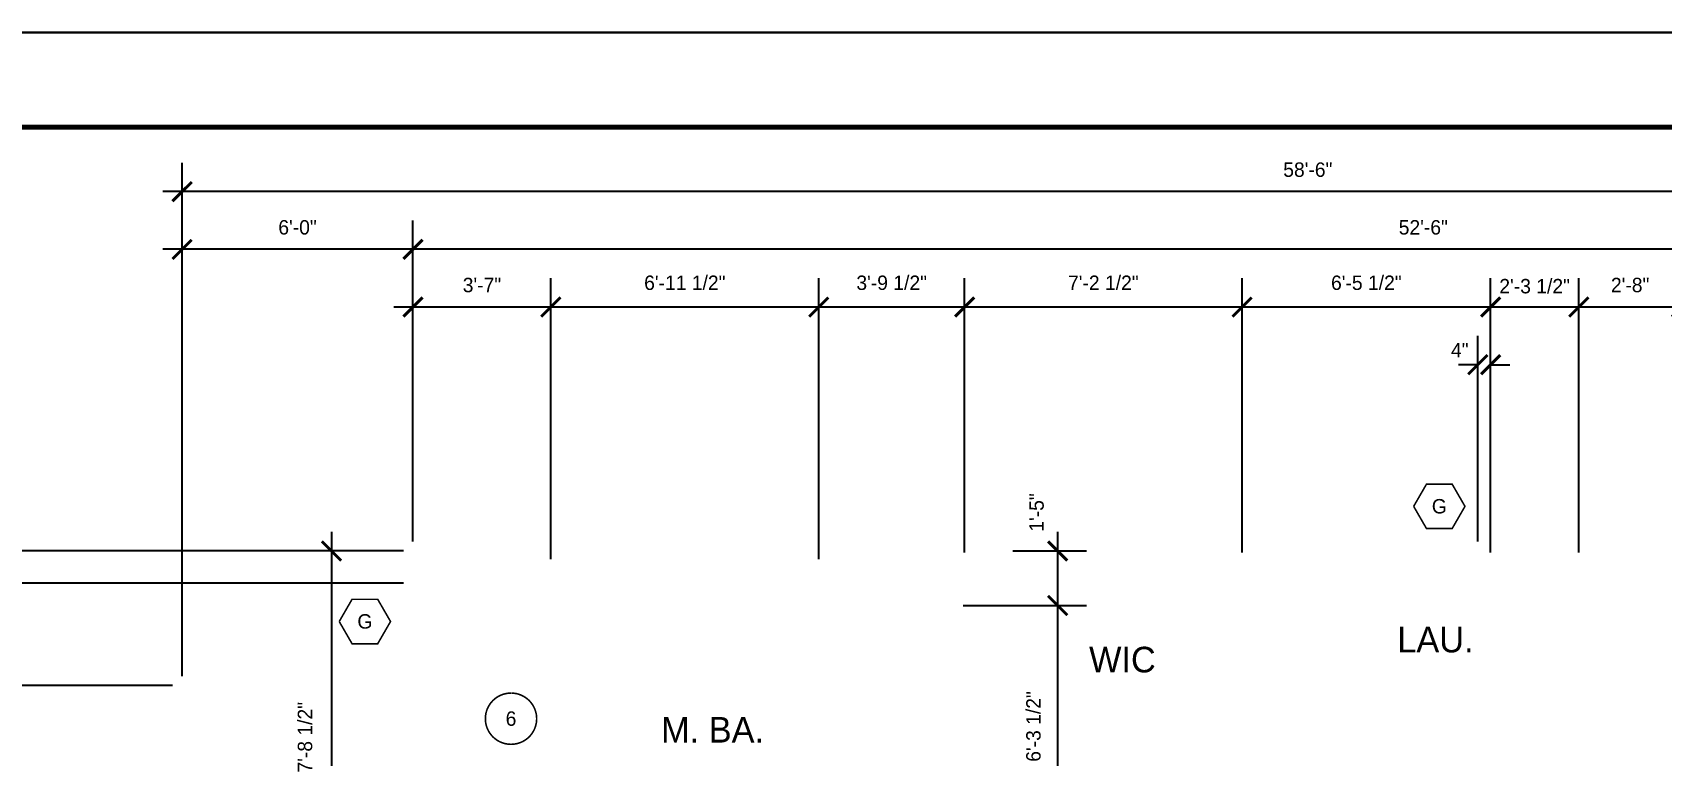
# Model space of a CAD drawing. Extents: x -2276 to 0, y -2295 to 725.
# Drawn here: x -1490 to -982, y -226 to 0 of the extents above; entities that cross this region are included whole.
import ezdxf

# ---------------------------------------------------------------- set-up
doc = ezdxf.new("R2010")
doc.units = 0
doc.header["$LTSCALE"] = 48
doc.header["$MEASUREMENT"] = 0
doc.header["$PDMODE"] = 3
doc.header["$PDSIZE"] = -2
doc.layers.get('0').update_dxf_attribs({"linetype": 'CONTINUOUS'})
doc.layers.get('DEFPOINTS').update_dxf_attribs({"linetype": 'CONTINUOUS'})
doc.layers.add('24X36TB', color=7, linetype='CONTINUOUS', lineweight=30)
for name, color, linetype in [('A-DIMS', 3, 'CONTINUOUS'), ('A-SYM', 2, 'CONTINUOUS'), ('A-SYM TEXT', 3, 'CONTINUOUS'), ('A-TEXT', 3, 'CONTINUOUS')]:
    doc.layers.add(name, color=color, linetype=linetype)
doc.styles.get("Standard").update_dxf_attribs({"font": 'ERASMD.TTF', "height": 4.5})
doc.dimstyles.new('ARCHITECTURE', dxfattribs={"dimscale": 48, "dimtxt": 0.18, "dimasz": 0.125, "dimexe": 0.1875, "dimexo": 0.0625, "dimgap": 0.09375, "dimtad": 1, "dimdec": 4, "dimzin": 3, "dimdsep": 46, "dimlunit": 4, "dimtxsty": 'Standard', "dimblk1": 'ARCHTICK', "dimblk2": 'ARCHTICK', "dimsah": 1, "dimcen": 0.09375, "dimdle": 0.125, "dimclrd": 1, "dimclre": 1, "dimclrt": 3, "dimadec": 0, "dimazin": 0, "dimtfac": 1, "dimtdec": 4, "dimtofl": 0, "dimtmove": 2, "dimatfit": 3, "dimldrblk": 'ARCHTICK', "dimfxl": 1, "dimfrac": 2, "dimtolj": 1, "dimtzin": 0, "dimarcsym": 0})

# ---------------------------------------------------------------- blocks, each defined once
blk = doc.blocks.new('_ARCHTICK')
at = {"color": 0, "linetype": 'ByBlock', "const_width": 0.15}
blk.add_lwpolyline([(-0.5, -0.5), (0.5, 0.5)], dxfattribs=at)
blk = doc.blocks.new('*D55')
at = {"layer": 'A-DIMS', "color": 1, "lineweight": -2}
for p, q in [((-1443.54, -200.75), (-1443.54, -40.63)), ((-741.54, -158.75), (-741.54, -40.63)), ((-735.54, -49.63), (-1449.54, -49.63))]:
    blk.add_line(p, q, dxfattribs=at)
at = {"layer": 'DEFPOINTS', "color": 0}
for p in [(-1443.54, -49.63), (-741.54, -161.75), (-1443.54, -203.75)]:
    blk.add_point(p, dxfattribs=at)
at = {"layer": 'A-DIMS', "color": 1, "lineweight": -2, "xscale": 6, "yscale": 6, "zscale": 6, "rotation": 180}
blk.add_blockref('_ARCHTICK', (-1443.54, -49.63), dxfattribs=at)
at = {"layer": 'A-DIMS', "color": 1, "lineweight": -2, "xscale": 6, "yscale": 6, "zscale": 6}
blk.add_blockref('_ARCHTICK', (-741.54, -49.63), dxfattribs=at)
at = {"layer": 'A-DIMS', "color": 3, "insert": (-1092.54, -42.8), "char_height": 4.5, "attachment_point": 5}
blk.add_mtext('\\A1;58\'-6"', dxfattribs=at)
blk = doc.blocks.new('*D56')
at = {"layer": 'A-DIMS', "color": 1, "lineweight": -2}
for p, q in [((-1371.54, -158.75), (-1371.54, -58.63)), ((-741.54, -158.75), (-741.54, -58.63)), ((-735.54, -67.63), (-1377.54, -67.63))]:
    blk.add_line(p, q, dxfattribs=at)
at = {"layer": 'DEFPOINTS', "color": 0}
for p in [(-1371.54, -67.63), (-1371.54, -161.75), (-741.54, -161.75)]:
    blk.add_point(p, dxfattribs=at)
at = {"layer": 'A-DIMS', "color": 1, "lineweight": -2, "xscale": 6, "yscale": 6, "zscale": 6, "rotation": 180}
blk.add_blockref('_ARCHTICK', (-1371.54, -67.63), dxfattribs=at)
at = {"layer": 'A-DIMS', "color": 1, "lineweight": -2, "xscale": 6, "yscale": 6, "zscale": 6}
blk.add_blockref('_ARCHTICK', (-741.54, -67.63), dxfattribs=at)
at = {"layer": 'A-DIMS', "color": 3, "insert": (-1056.54, -60.8), "char_height": 4.5, "attachment_point": 5}
blk.add_mtext('\\A1;52\'-6"', dxfattribs=at)
blk = doc.blocks.new('*D57')
at = {"layer": 'A-DIMS', "color": 1, "lineweight": -2}
for p, q in [((-1443.54, -200.75), (-1443.54, -58.63)), ((-1371.54, -158.75), (-1371.54, -58.63)), ((-1365.54, -67.63), (-1449.54, -67.63))]:
    blk.add_line(p, q, dxfattribs=at)
at = {"layer": 'DEFPOINTS', "color": 0}
for p in [(-1443.54, -67.63), (-1371.54, -161.75), (-1443.54, -203.75)]:
    blk.add_point(p, dxfattribs=at)
at = {"layer": 'A-DIMS', "color": 1, "lineweight": -2, "xscale": 6, "yscale": 6, "zscale": 6, "rotation": 180}
blk.add_blockref('_ARCHTICK', (-1443.54, -67.63), dxfattribs=at)
at = {"layer": 'A-DIMS', "color": 1, "lineweight": -2, "xscale": 6, "yscale": 6, "zscale": 6}
blk.add_blockref('_ARCHTICK', (-1371.54, -67.63), dxfattribs=at)
at = {"layer": 'A-DIMS', "color": 3, "insert": (-1407.54, -60.8), "char_height": 4.5, "attachment_point": 5}
blk.add_mtext('\\A1;6\'-0"', dxfattribs=at)
blk = doc.blocks.new('*D61')
at = {"layer": 'A-DIMS', "color": 1, "lineweight": -2}
for p, q in [((-1008.04, -162.25), (-1008.04, -76.63)), ((-976.04, -162.25), (-976.04, -76.63)), ((-970.04, -85.63), (-1014.04, -85.63))]:
    blk.add_line(p, q, dxfattribs=at)
at = {"layer": 'DEFPOINTS', "color": 0}
for p in [(-1008.04, -85.63), (-1008.04, -165.25), (-976.04, -165.25)]:
    blk.add_point(p, dxfattribs=at)
at = {"layer": 'A-DIMS', "color": 1, "lineweight": -2, "xscale": 6, "yscale": 6, "zscale": 6, "rotation": 180}
blk.add_blockref('_ARCHTICK', (-1008.04, -85.63), dxfattribs=at)
at = {"layer": 'A-DIMS', "color": 1, "lineweight": -2, "xscale": 6, "yscale": 6, "zscale": 6}
blk.add_blockref('_ARCHTICK', (-976.04, -85.63), dxfattribs=at)
at = {"layer": 'A-DIMS', "color": 3, "insert": (-992.04, -78.8), "char_height": 4.5, "attachment_point": 5}
blk.add_mtext('\\A1;2\'-8"', dxfattribs=at)
blk = doc.blocks.new('*D62')
at = {"layer": 'A-DIMS', "color": 1, "lineweight": -2}
for p, q in [((-1035.54, -162.25), (-1035.54, -76.63)), ((-1008.04, -162.25), (-1008.04, -76.63)), ((-1002.04, -85.63), (-1041.54, -85.63))]:
    blk.add_line(p, q, dxfattribs=at)
at = {"layer": 'DEFPOINTS', "color": 0}
for p in [(-1035.54, -85.63), (-1035.54, -165.25), (-1008.04, -165.25)]:
    blk.add_point(p, dxfattribs=at)
at = {"layer": 'A-DIMS', "color": 1, "lineweight": -2, "xscale": 6, "yscale": 6, "zscale": 6, "rotation": 180}
blk.add_blockref('_ARCHTICK', (-1035.54, -85.63), dxfattribs=at)
at = {"layer": 'A-DIMS', "color": 1, "lineweight": -2, "xscale": 6, "yscale": 6, "zscale": 6}
blk.add_blockref('_ARCHTICK', (-1008.04, -85.63), dxfattribs=at)
at = {"layer": 'A-DIMS', "color": 3, "insert": (-1021.82, -79.15), "char_height": 4.5, "attachment_point": 5}
blk.add_mtext('\\A1;2\'-3 1/2"', dxfattribs=at)
blk = doc.blocks.new('*D63')
at = {"layer": 'A-DIMS', "color": 1, "lineweight": -2}
for p, q in [((-1113.04, -162.25), (-1113.04, -76.63)), ((-1035.54, -162.25), (-1035.54, -76.63)), ((-1029.54, -85.63), (-1119.04, -85.63))]:
    blk.add_line(p, q, dxfattribs=at)
at = {"layer": 'DEFPOINTS', "color": 0}
for p in [(-1113.04, -85.63), (-1113.04, -165.25), (-1035.54, -165.25)]:
    blk.add_point(p, dxfattribs=at)
at = {"layer": 'A-DIMS', "color": 1, "lineweight": -2, "xscale": 6, "yscale": 6, "zscale": 6, "rotation": 180}
blk.add_blockref('_ARCHTICK', (-1113.04, -85.63), dxfattribs=at)
at = {"layer": 'A-DIMS', "color": 1, "lineweight": -2, "xscale": 6, "yscale": 6, "zscale": 6}
blk.add_blockref('_ARCHTICK', (-1035.54, -85.63), dxfattribs=at)
at = {"layer": 'A-DIMS', "color": 3, "insert": (-1074.29, -78.09), "char_height": 4.5, "attachment_point": 5}
blk.add_mtext('\\A1;6\'-5 1/2"', dxfattribs=at)
blk = doc.blocks.new('*D64')
at = {"layer": 'A-DIMS', "color": 1, "lineweight": -2}
for p, q in [((-1199.54, -162.25), (-1199.54, -76.63)), ((-1113.04, -162.25), (-1113.04, -76.63)), ((-1107.04, -85.63), (-1205.54, -85.63))]:
    blk.add_line(p, q, dxfattribs=at)
at = {"layer": 'DEFPOINTS', "color": 0}
for p in [(-1199.54, -85.63), (-1199.54, -165.25), (-1113.04, -165.25)]:
    blk.add_point(p, dxfattribs=at)
at = {"layer": 'A-DIMS', "color": 1, "lineweight": -2, "xscale": 6, "yscale": 6, "zscale": 6, "rotation": 180}
blk.add_blockref('_ARCHTICK', (-1199.54, -85.63), dxfattribs=at)
at = {"layer": 'A-DIMS', "color": 1, "lineweight": -2, "xscale": 6, "yscale": 6, "zscale": 6}
blk.add_blockref('_ARCHTICK', (-1113.04, -85.63), dxfattribs=at)
at = {"layer": 'A-DIMS', "color": 3, "insert": (-1156.29, -78.09), "char_height": 4.5, "attachment_point": 5}
blk.add_mtext('\\A1;7\'-2 1/2"', dxfattribs=at)
blk = doc.blocks.new('*D65')
at = {"layer": 'A-DIMS', "color": 1, "lineweight": -2}
for p, q in [((-1245.04, -164.25), (-1245.04, -76.63)), ((-1199.54, -162.25), (-1199.54, -76.63)), ((-1193.54, -85.63), (-1251.04, -85.63))]:
    blk.add_line(p, q, dxfattribs=at)
at = {"layer": 'DEFPOINTS', "color": 0}
for p in [(-1245.04, -85.63), (-1245.04, -167.25), (-1199.54, -165.25)]:
    blk.add_point(p, dxfattribs=at)
at = {"layer": 'A-DIMS', "color": 1, "lineweight": -2, "xscale": 6, "yscale": 6, "zscale": 6, "rotation": 180}
blk.add_blockref('_ARCHTICK', (-1245.04, -85.63), dxfattribs=at)
at = {"layer": 'A-DIMS', "color": 1, "lineweight": -2, "xscale": 6, "yscale": 6, "zscale": 6}
blk.add_blockref('_ARCHTICK', (-1199.54, -85.63), dxfattribs=at)
at = {"layer": 'A-DIMS', "color": 3, "insert": (-1222.29, -78.09), "char_height": 4.5, "attachment_point": 5}
blk.add_mtext('\\A1;3\'-9 1/2"', dxfattribs=at)
blk = doc.blocks.new('*D66')
at = {"layer": 'A-DIMS', "color": 1, "lineweight": -2}
for p, q in [((-1328.54, -164.25), (-1328.54, -76.63)), ((-1245.04, -164.25), (-1245.04, -76.63)), ((-1239.04, -85.63), (-1334.54, -85.63))]:
    blk.add_line(p, q, dxfattribs=at)
at = {"layer": 'DEFPOINTS', "color": 0}
for p in [(-1328.54, -85.63), (-1328.54, -167.25), (-1245.04, -167.25)]:
    blk.add_point(p, dxfattribs=at)
at = {"layer": 'A-DIMS', "color": 1, "lineweight": -2, "xscale": 6, "yscale": 6, "zscale": 6, "rotation": 180}
blk.add_blockref('_ARCHTICK', (-1328.54, -85.63), dxfattribs=at)
at = {"layer": 'A-DIMS', "color": 1, "lineweight": -2, "xscale": 6, "yscale": 6, "zscale": 6}
blk.add_blockref('_ARCHTICK', (-1245.04, -85.63), dxfattribs=at)
at = {"layer": 'A-DIMS', "color": 3, "insert": (-1286.79, -78.09), "char_height": 4.5, "attachment_point": 5}
blk.add_mtext('\\A1;6\'-11 1/2"', dxfattribs=at)
blk = doc.blocks.new('*D67')
at = {"layer": 'A-DIMS', "color": 1, "lineweight": -2}
for p, q in [((-1371.54, -158.75), (-1371.54, -76.63)), ((-1328.54, -164.25), (-1328.54, -76.63)), ((-1322.54, -85.63), (-1377.54, -85.63))]:
    blk.add_line(p, q, dxfattribs=at)
at = {"layer": 'DEFPOINTS', "color": 0}
for p in [(-1371.54, -85.63), (-1371.54, -161.75), (-1328.54, -167.25)]:
    blk.add_point(p, dxfattribs=at)
at = {"layer": 'A-DIMS', "color": 1, "lineweight": -2, "xscale": 6, "yscale": 6, "zscale": 6, "rotation": 180}
blk.add_blockref('_ARCHTICK', (-1371.54, -85.63), dxfattribs=at)
at = {"layer": 'A-DIMS', "color": 1, "lineweight": -2, "xscale": 6, "yscale": 6, "zscale": 6}
blk.add_blockref('_ARCHTICK', (-1328.54, -85.63), dxfattribs=at)
at = {"layer": 'A-DIMS', "color": 3, "insert": (-1350.04, -78.8), "char_height": 4.5, "attachment_point": 5}
blk.add_mtext('\\A1;3\'-7"', dxfattribs=at)
blk = doc.blocks.new('*D68')
at = {"layer": 'A-DIMS', "color": 1, "lineweight": -2}
for p, q in [((-1039.54, -158.75), (-1039.54, -94.63)), ((-1035.54, -162.25), (-1035.54, -94.63)), ((-1039.54, -103.63), (-1045.54, -103.63)), ((-1035.54, -103.63), (-1029.54, -103.63))]:
    blk.add_line(p, q, dxfattribs=at)
at = {"layer": 'DEFPOINTS', "color": 0}
for p in [(-1039.54, -103.63), (-1039.54, -161.75), (-1035.54, -165.25)]:
    blk.add_point(p, dxfattribs=at)
at = {"layer": 'A-DIMS', "color": 1, "lineweight": -2, "xscale": 6, "yscale": 6, "zscale": 6}
blk.add_blockref('_ARCHTICK', (-1039.54, -103.63), dxfattribs=at)
at = {"layer": 'A-DIMS', "color": 1, "lineweight": -2, "xscale": 6, "yscale": 6, "zscale": 6, "rotation": 180}
blk.add_blockref('_ARCHTICK', (-1035.54, -103.63), dxfattribs=at)
at = {"layer": 'A-DIMS', "color": 3, "insert": (-1045.16, -99.08), "char_height": 4.5, "attachment_point": 5}
blk.add_mtext('\\A1;4"', dxfattribs=at)
blk = doc.blocks.new('*D106')
at = {"layer": 'A-DIMS', "color": 1, "lineweight": -2}
for p, q in [((-1568.74, -155.75), (-1568.74, -407.75)), ((-1374.54, -161.75), (-1577.74, -161.75)), ((-1446.54, -401.75), (-1577.74, -401.75))]:
    blk.add_line(p, q, dxfattribs=at)
at = {"layer": 'DEFPOINTS', "color": 0}
for p in [(-1371.54, -161.75), (-1568.74, -401.75), (-1443.54, -401.75)]:
    blk.add_point(p, dxfattribs=at)
at = {"layer": 'A-DIMS', "color": 1, "lineweight": -2, "xscale": 6, "yscale": 6, "zscale": 6}
for p, rotation in [((-1568.74, -161.75), 90), ((-1568.74, -401.75), 270)]:
    blk.add_blockref('_ARCHTICK', p, dxfattribs=dict(at, rotation=rotation))
at = {"layer": 'A-DIMS', "color": 3, "insert": (-1575.56, -281.75), "char_height": 4.5, "attachment_point": 5, "rotation": 90}
blk.add_mtext('\\A1;20\'-0"', dxfattribs=at)
blk = doc.blocks.new('*D107')
at = {"layer": 'A-DIMS', "color": 1, "lineweight": -2}
for p, q in [((-1550.74, -155.75), (-1550.74, -209.75)), ((-1374.54, -161.75), (-1559.74, -161.75)), ((-1446.54, -203.75), (-1559.74, -203.75))]:
    blk.add_line(p, q, dxfattribs=at)
at = {"layer": 'DEFPOINTS', "color": 0}
for p in [(-1371.54, -161.75), (-1550.74, -203.75), (-1443.54, -203.75)]:
    blk.add_point(p, dxfattribs=at)
at = {"layer": 'A-DIMS', "color": 1, "lineweight": -2, "xscale": 6, "yscale": 6, "zscale": 6}
for p, rotation in [((-1550.74, -161.75), 90), ((-1550.74, -203.75), 270)]:
    blk.add_blockref('_ARCHTICK', p, dxfattribs=dict(at, rotation=rotation))
at = {"layer": 'A-DIMS', "color": 3, "insert": (-1557.56, -182.75), "char_height": 4.5, "attachment_point": 5, "rotation": 90}
blk.add_mtext('\\A1;3\'-6"', dxfattribs=at)
blk = doc.blocks.new('*D108')
at = {"layer": 'A-DIMS', "color": 1, "lineweight": -2}
for p, q in [((-1550.74, -197.75), (-1550.74, -364.25)), ((-1446.54, -203.75), (-1559.74, -203.75)), ((-1446.54, -358.25), (-1559.74, -358.25))]:
    blk.add_line(p, q, dxfattribs=at)
at = {"layer": 'DEFPOINTS', "color": 0}
for p in [(-1443.54, -203.75), (-1550.74, -358.25), (-1443.54, -358.25)]:
    blk.add_point(p, dxfattribs=at)
at = {"layer": 'A-DIMS', "color": 1, "lineweight": -2, "xscale": 6, "yscale": 6, "zscale": 6}
for p, rotation in [((-1550.74, -203.75), 90), ((-1550.74, -358.25), 270)]:
    blk.add_blockref('_ARCHTICK', p, dxfattribs=dict(at, rotation=rotation))
at = {"layer": 'A-DIMS', "color": 3, "insert": (-1558.27, -281), "char_height": 4.5, "attachment_point": 5, "rotation": 90}
blk.add_mtext('\\A1;12\'-10 1/2"', dxfattribs=at)
blk = doc.blocks.new('*D110')
at = {"layer": 'A-DIMS', "color": 1, "lineweight": -2}
for p, q in [((-1514.74, -155.75), (-1514.74, -177.75)), ((-1374.54, -161.75), (-1523.74, -161.75)), ((-1374.54, -171.75), (-1523.74, -171.75))]:
    blk.add_line(p, q, dxfattribs=at)
at = {"layer": 'DEFPOINTS', "color": 0}
for p in [(-1371.54, -161.75), (-1514.74, -171.75), (-1371.54, -171.75)]:
    blk.add_point(p, dxfattribs=at)
at = {"layer": 'A-DIMS', "color": 1, "lineweight": -2, "xscale": 6, "yscale": 6, "zscale": 6}
for p, rotation in [((-1514.74, -161.75), 90), ((-1514.74, -171.75), 270)]:
    blk.add_blockref('_ARCHTICK', p, dxfattribs=dict(at, rotation=rotation))
at = {"layer": 'A-DIMS', "color": 3, "insert": (-1521.05, -166.54), "char_height": 4.5, "attachment_point": 5, "rotation": 90}
blk.add_mtext('\\A1;10"', dxfattribs=at)
blk = doc.blocks.new('*D111')
at = {"layer": 'A-DIMS', "color": 1, "lineweight": -2}
for p, q in [((-1532.74, -197.75), (-1532.74, -240.75)), ((-1446.54, -203.75), (-1541.74, -203.75)), ((-1374.54, -234.75), (-1541.74, -234.75))]:
    blk.add_line(p, q, dxfattribs=at)
at = {"layer": 'DEFPOINTS', "color": 0}
for p in [(-1443.54, -203.75), (-1532.74, -234.75), (-1371.54, -234.75)]:
    blk.add_point(p, dxfattribs=at)
at = {"layer": 'A-DIMS', "color": 1, "lineweight": -2, "xscale": 6, "yscale": 6, "zscale": 6}
for p, rotation in [((-1532.74, -203.75), 90), ((-1532.74, -234.75), 270)]:
    blk.add_blockref('_ARCHTICK', p, dxfattribs=dict(at, rotation=rotation))
at = {"layer": 'A-DIMS', "color": 3, "insert": (-1539.52, -219.25), "char_height": 4.5, "attachment_point": 5, "rotation": 90}
blk.add_mtext('\\A1;2\'-7"', dxfattribs=at)
blk = doc.blocks.new('*D118')
at = {"layer": 'A-DIMS', "color": 1, "lineweight": -2}
for p, q in [((-1396.94, -155.75), (-1396.94, -260.25)), ((-1374.54, -161.75), (-1405.94, -161.75)), ((-1335.04, -254.25), (-1405.94, -254.25))]:
    blk.add_line(p, q, dxfattribs=at)
at = {"layer": 'DEFPOINTS', "color": 0}
for p in [(-1371.54, -161.75), (-1396.94, -254.25), (-1332.04, -254.25)]:
    blk.add_point(p, dxfattribs=at)
at = {"layer": 'A-DIMS', "color": 1, "lineweight": -2, "xscale": 6, "yscale": 6, "zscale": 6}
for p, rotation in [((-1396.94, -161.75), 90), ((-1396.94, -254.25), 270)]:
    blk.add_blockref('_ARCHTICK', p, dxfattribs=dict(at, rotation=rotation))
at = {"layer": 'A-DIMS', "color": 3, "insert": (-1405.19, -219.86), "char_height": 4.5, "attachment_point": 5, "rotation": 90}
blk.add_mtext('\\A1;7\'-8 1/2"', dxfattribs=at)
blk = doc.blocks.new('*D119')
at = {"layer": 'A-DIMS', "color": 1, "lineweight": -2}
for p, q in [((-1170.54, -172.75), (-1170.54, -260.25)), ((-1200.04, -178.75), (-1161.54, -178.75)), ((-1196.5, -254.25), (-1161.54, -254.25))]:
    blk.add_line(p, q, dxfattribs=at)
at = {"layer": 'DEFPOINTS', "color": 0}
for p in [(-1203.04, -178.75), (-1199.5, -254.25), (-1170.54, -254.25)]:
    blk.add_point(p, dxfattribs=at)
at = {"layer": 'A-DIMS', "color": 1, "lineweight": -2, "xscale": 6, "yscale": 6, "zscale": 6}
for p, rotation in [((-1170.54, -178.75), 90), ((-1170.54, -254.25), 270)]:
    blk.add_blockref('_ARCHTICK', p, dxfattribs=dict(at, rotation=rotation))
at = {"layer": 'A-DIMS', "color": 3, "insert": (-1178.07, -216.5), "char_height": 4.5, "attachment_point": 5, "rotation": 90}
blk.add_mtext('\\A1;6\'-3 1/2"', dxfattribs=at)
blk = doc.blocks.new('*D120')
at = {"layer": 'A-DIMS', "color": 1, "lineweight": -2}
for p, q in [((-1170.54, -155.75), (-1170.54, -184.75)), ((-1184.56, -161.75), (-1161.54, -161.75)), ((-1200.04, -178.75), (-1161.54, -178.75))]:
    blk.add_line(p, q, dxfattribs=at)
at = {"layer": 'DEFPOINTS', "color": 0}
for p in [(-1187.56, -161.75), (-1203.04, -178.75), (-1170.54, -178.75)]:
    blk.add_point(p, dxfattribs=at)
at = {"layer": 'A-DIMS', "color": 1, "lineweight": -2, "xscale": 6, "yscale": 6, "zscale": 6}
for p, rotation in [((-1170.54, -161.75), 90), ((-1170.54, -178.75), 270)]:
    blk.add_blockref('_ARCHTICK', p, dxfattribs=dict(at, rotation=rotation))
at = {"layer": 'A-DIMS', "color": 3, "insert": (-1177.1, -149.73), "char_height": 4.5, "attachment_point": 5, "rotation": 90}
blk.add_mtext('\\A1;1\'-5"', dxfattribs=at)
blk = doc.blocks.new('A$C06A91398')
at = {"layer": '24X36TB'}
blk.add_lwpolyline([(-1115.88, 1085.14), (612.12, 1085.14), (612.12, -66.86), (-1115.88, -66.86)], close=True, dxfattribs=at)
at = {"layer": '24X36TB', "const_width": 1.5}
blk.add_lwpolyline([(420.62, -37.36), (420.62, 1055.64), (-1055.88, 1055.64), (-1055.88, -37.36)], close=True, dxfattribs=at)

msp = doc.modelspace()

# ---------------------------------------------------------------- linework, layer by layer
at = {"layer": 'A-SYM', "const_width": 0.5}
for points in [[(-1059.54031, -147.82396), (-1055.54156, -154.75), (-1047.54156, -154.75), (-1043.54156, -147.8218), (-1047.54156, -140.89359), (-1055.54156, -140.89359), (-1059.54051, -147.81997)], [(-1394.54031, -183.75217), (-1390.54156, -190.6782), (-1382.54156, -190.6782), (-1378.54156, -183.75), (-1382.54156, -176.8218), (-1390.54156, -176.8218), (-1394.54051, -183.74817)]]:
    msp.add_lwpolyline(points, dxfattribs=at)
msp.add_lwpolyline([(-1340.97694, -206.07104, 458.365508884), (-1340.90713, -206.07134, 458.365508884)], format="xyb", dxfattribs=at)

# ---------------------------------------------------------------- block references
at = {"layer": 'A-DIMS'}
msp.add_blockref('A$C06A91398', (-612.11644, -1085.14447), dxfattribs=at)

# ---------------------------------------------------------------- texts
at = {"layer": 'A-SYM TEXT', "char_height": 4.5, "width": 16, "attachment_point": 5}
for s, insert in [('G', (-1051.54094, -147.8218)), ('G', (-1386.54094, -183.75)), ('6', (-1340.97694, -214.071))]:
    msp.add_mtext(s, dxfattribs=dict(at, insert=insert))
at = {"layer": 'A-TEXT', "char_height": 8, "attachment_point": 5}
for s, insert, width in [('LAU.', (-1052.74909, -189.43639), 240.4771889), ('WIC', (-1150.34939, -195.68962), 56.5), ('M. BA.', (-1278.13529, -217.51818), 36.6582342)]:
    msp.add_mtext(s, dxfattribs=dict(at, insert=insert, width=width))

# ---------------------------------------------------------------- dimensions: what is measured, and where the dimension line sits
at = {"layer": 'A-DIMS'}
for base, p1, p2, picture, middle in [((-1443.54156, -49.62622), (-741.54156, -161.75), (-1443.54156, -203.75), '*D55', (-1092.54156, -42.80369)), ((-1443.54156, -67.62622), (-1371.54156, -161.75), (-1443.54156, -203.75), '*D57', (-1407.54156, -60.80369)), ((-1371.54156, -67.62622), (-741.54156, -161.75), (-1371.54156, -161.75), '*D56', (-1056.54156, -60.80369)), ((-1371.54156, -85.62622), (-1328.54156, -167.25), (-1371.54156, -161.75), '*D67', (-1350.04156, -78.80369)), ((-1328.54156, -85.62622), (-1245.04156, -167.25), (-1328.54156, -167.25), '*D66', (-1286.79156, -78.0949)), ((-1245.04156, -85.62622), (-1199.54156, -165.25), (-1245.04156, -167.25), '*D65', (-1222.29156, -78.0949)), ((-1199.54156, -85.62622), (-1113.04156, -165.25), (-1199.54156, -165.25), '*D64', (-1156.29156, -78.0949)), ((-1113.04156, -85.62622), (-1035.54156, -165.25), (-1113.04156, -165.25), '*D63', (-1074.29156, -78.0949)), ((-1008.04156, -85.62622), (-976.04156, -165.25), (-1008.04156, -165.25), '*D61', (-992.04156, -78.80369))]:
    dim = msp.add_linear_dim(base=base, p1=p1, p2=p2, dimstyle='ARCHITECTURE', dxfattribs=at)
    dim.commit()
    dim.dimension.update_dxf_attribs({"geometry": picture, "text_midpoint": middle})
for base, p1, p2, picture, middle in [((-1035.54156, -85.62622), (-1008.04156, -165.25), (-1035.54156, -165.25), '*D62', (-1021.82012, -79.1472)), ((-1039.54156, -103.62622), (-1035.54156, -165.25), (-1039.54156, -161.75), '*D68', (-1045.1622, -99.08191))]:
    dim = msp.add_linear_dim(base=base, p1=p1, p2=p2, dimstyle='ARCHITECTURE', dxfattribs=at)
    dim.commit()
    dim.dimension.update_dxf_attribs({"geometry": picture, "text_midpoint": middle, "dimtype": 160})
for base, p1, p2, picture, middle in [((-1170.54156, -178.75), (-1187.56229, -161.75), (-1203.04156, -178.75), '*D120', (-1177.09514, -149.73005)), ((-1514.73638, -171.75), (-1371.54156, -161.75), (-1371.54156, -171.75), '*D110', (-1521.04555, -166.53893)), ((-1396.93711, -254.25), (-1371.54156, -161.75), (-1332.04156, -254.25), '*D118', (-1405.18621, -219.86249))]:
    dim = msp.add_linear_dim(base=base, p1=p1, p2=p2, angle=90, dimstyle='ARCHITECTURE', dxfattribs=at)
    dim.commit()
    dim.dimension.update_dxf_attribs({"geometry": picture, "text_midpoint": middle, "dimtype": 160})
for base, p1, p2, picture, middle in [((-1568.73638, -401.75), (-1371.54156, -161.75), (-1443.54156, -401.75), '*D106', (-1575.5589, -281.75)), ((-1550.73638, -203.75), (-1371.54156, -161.75), (-1443.54156, -203.75), '*D107', (-1557.5589, -182.75)), ((-1170.54156, -254.25), (-1203.04156, -178.75), (-1199.50083, -254.25), '*D119', (-1178.07288, -216.5)), ((-1550.73638, -358.25), (-1443.54156, -203.75), (-1443.54156, -358.25), '*D108', (-1558.2677, -281)), ((-1532.73638, -234.75), (-1443.54156, -203.75), (-1371.54156, -234.75), '*D111', (-1539.52264, -219.25))]:
    dim = msp.add_linear_dim(base=base, p1=p1, p2=p2, angle=90, dimstyle='ARCHITECTURE', dxfattribs=at)
    dim.commit()
    dim.dimension.update_dxf_attribs({"geometry": picture, "text_midpoint": middle})

doc.saveas('drawing.dxf')
